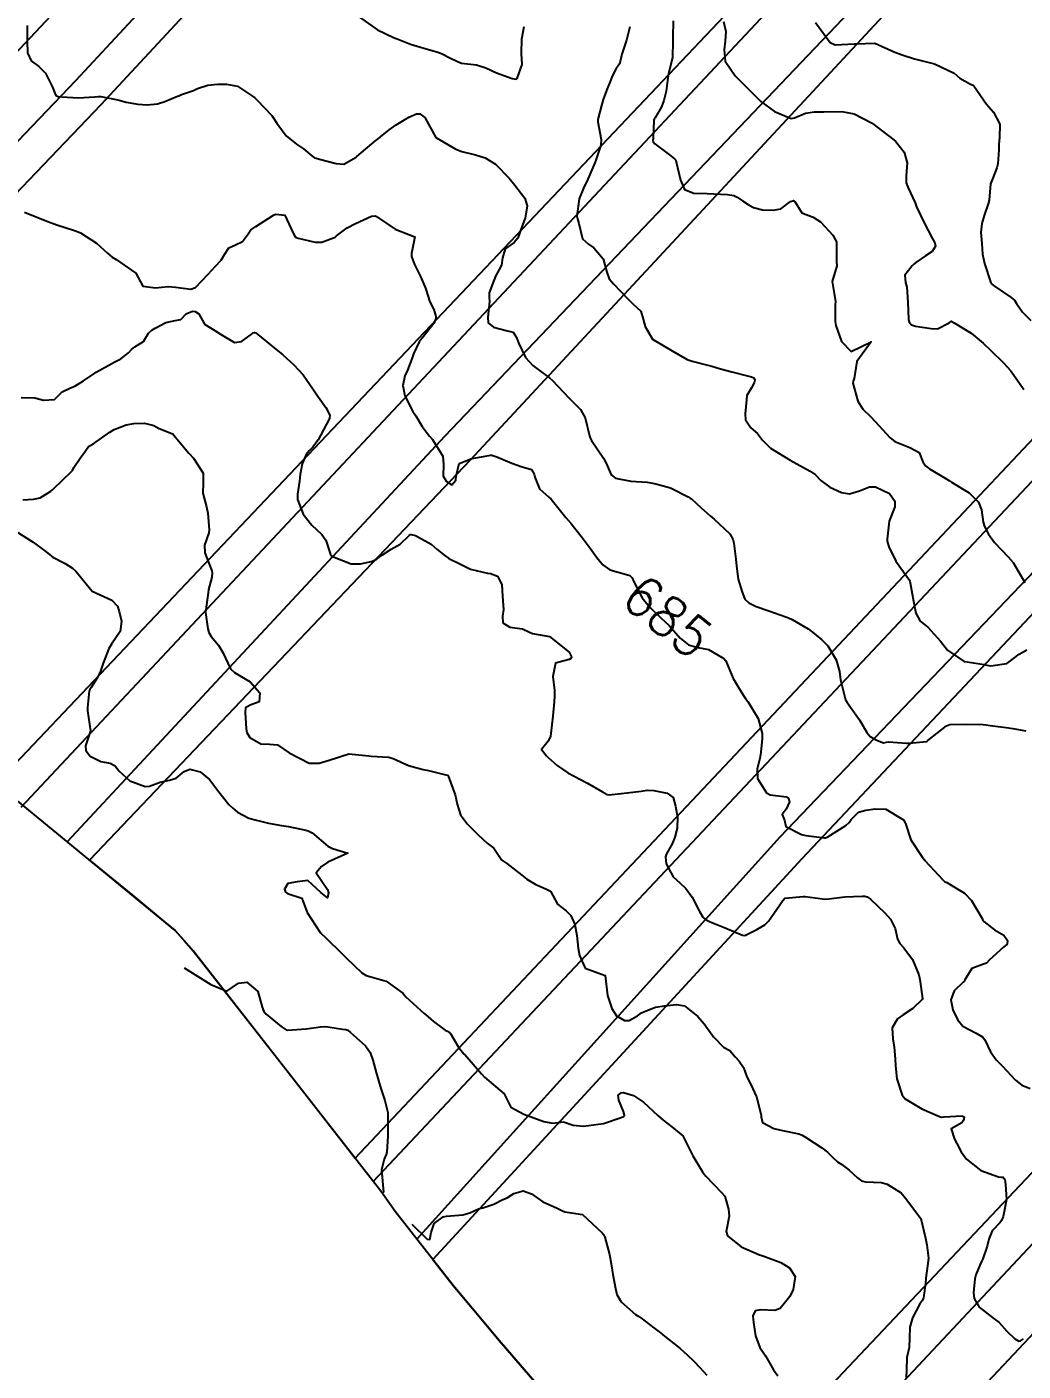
# Model space of a CAD drawing. Header units: metres. Extents: x 292545 to 299085, y 7450245 to 7463078.
# Drawn here: x 295667.6 to 295767.8, y 7461831.4 to 7461966.4 of the extents above; entities that cross this region are included whole.
import ezdxf
from ezdxf.enums import TextEntityAlignment as Align

# ---------------------------------------------------------------- set-up
doc = ezdxf.new("R2010")
doc.units = ezdxf.units.M
for name, color, linetype in [('Area', 45, 'Continuous'), ('Cotas', 45, 'Continuous'), ('Curvas de Nivel 1m', 11, 'Continuous'), ('Curvas de Nivel 5m', 15, 'Continuous'), ('Edificações', 30, 'Continuous'), ('Vias Primárias', 230, 'Continuous')]:
    doc.layers.add(name, color=color, linetype=linetype)
doc.styles.add('Style-STANDARD', font='STANDARD.shx')

msp = doc.modelspace()

# ---------------------------------------------------------------- linework, layer by layer
at = {"layer": 'Area'}
msp.add_polyline3d([(295718.88, 7461830.09, 692.55), (295715.1, 7461834.48, 693.21), (295710.48, 7461840, 689.56), (295704.67, 7461847.42, 697.05), (295703.22, 7461849.47, 688.76), (295684.36, 7461873.63, 691.98), (295682.55, 7461875.65, 692.35), (295642.17, 7461908.84, 690.2)], dxfattribs=at)
at = {"layer": 'Curvas de Nivel 1m', "flags": 128}
for points, elevation in [([(295701.08, 7461967.42), (295702.88, 7461966.15), (295704.48, 7461965.37), (295704.77, 7461965.27), (295704.87, 7461965.23), (295706.21, 7461964.69), (295706.86, 7461964.48), (295707.76, 7461964.23), (295708.86, 7461963.94), (295709.3, 7461963.76), (295710.15, 7461963.31), (295710.85, 7461962.99), (295711.34, 7461962.8), (295712.84, 7461962.62), (295713.78, 7461962.32), (295714.83, 7461961.82), (295716.43, 7461961.23), (295716.82, 7461961.17), (295716.93, 7461961.23), (295717.41, 7461962.66), (295717.4, 7461963.22), (295717.34, 7461963.71), (295717.39, 7461965.22), (295717.63, 7461966.48)], 683), ([(295667.67, 7461966.58), (295667.67, 7461965.81), (295667.68, 7461965), (295667.7, 7461963.81), (295668.07, 7461963.03), (295668.84, 7461962.44), (295669.53, 7461961.78), (295670.23, 7461960.36), (295670.45, 7461959.77), (295670.57, 7461959.54), (295670.8, 7461959.43), (295671.16, 7461959.41), (295672.8, 7461959.3), (295674.49, 7461959.41), (295674.8, 7461959.44), (295675.08, 7461959.43), (295676.8, 7461959.09), (295677.62, 7461958.86), (295678.79, 7461958.67), (295679.74, 7461958.61), (295680.79, 7461958.71), (295681.5, 7461958.94), (295682.8, 7461959.48), (295682.91, 7461959.52), (295683.2, 7461959.63), (295684.38, 7461960.05), (295684.81, 7461960.23), (295685.85, 7461960.57), (295686.82, 7461960.67), (295687.72, 7461960.67), (295688.82, 7461960.47), (295690.23, 7461959.54), (295690.55, 7461959.29), (295690.8, 7461959.07), (295692.26, 7461957.52), (295692.77, 7461956.76), (295693.7, 7461955.5), (295694.74, 7461954.66), (295695.44, 7461954.18), (295696.3, 7461953.47), (295696.56, 7461953.29), (295696.73, 7461953.23), (295697.04, 7461953.15), (295698.73, 7461952.71), (295699.5, 7461952.65), (295700.73, 7461953.34), (295700.82, 7461953.42), (295702.75, 7461955.05), (295702.94, 7461955.2), (295703.18, 7461955.39), (295704.06, 7461956.08), (295704.77, 7461956.58), (295705.26, 7461956.89), (295706.04, 7461957.36), (295706.79, 7461957.68), (295707.15, 7461957.71), (295707.65, 7461957.34), (295708.75, 7461955.32), (295710.74, 7461954.16), (295711.37, 7461953.92), (295712.74, 7461953.57), (295713.69, 7461953.26), (295714.73, 7461952.63), (295716.11, 7461951.24), (295716.7, 7461950.52), (295717.68, 7461949.22), (295717.94, 7461948.47), (295717.73, 7461947.21), (295717.43, 7461946.44), (295716.98, 7461945.22), (295716.63, 7461944.76), (295715.73, 7461944.13), (295715.43, 7461943.24), (295715.34, 7461942.51), (295714.69, 7461941.25), (295714.66, 7461941.18), (295714.59, 7461940.96), (295714.11, 7461939.72), (295714.1, 7461939.26), (295714.14, 7461938.84), (295713.98, 7461937.26), (295713.99, 7461936.71), (295714.53, 7461936.26), (295715.82, 7461935.94), (295716.53, 7461935.76), (295716.86, 7461935.23), (295717.05, 7461934.69), (295717.76, 7461933.22), (295718.48, 7461932.4), (295719.18, 7461931.9), (295720.16, 7461931.18), (295720.47, 7461930.9), (295722.12, 7461929.16), (295722.44, 7461928.83), (295723.28, 7461927.99), (295723.74, 7461927.15), (295724.18, 7461925.36), (295724.25, 7461925.14), (295724.4, 7461924.88), (295725.59, 7461923.12), (295725.85, 7461922.6), (295726.36, 7461921.43), (295726.79, 7461921.11), (295728.35, 7461920.81), (295729.97, 7461920.68), (295730.35, 7461920.64), (295730.87, 7461920.53), (295732.34, 7461920.13), (295734.12, 7461919.23), (295734.32, 7461919.1), (295734.43, 7461919.02), (295735.41, 7461918.1), (295736.31, 7461917.32), (295736.71, 7461916.99), (295738.29, 7461915.49), (295738.58, 7461914.97), (295738.68, 7461914.56), (295738.9, 7461912.96), (295738.95, 7461912.26), (295739.14, 7461910.96), (295739.53, 7461909.64), (295739.81, 7461908.95), (295740.21, 7461908.56), (295740.93, 7461908.21), (295742.2, 7461907.76), (295743.93, 7461907.15), (295744.19, 7461907.06), (295744.56, 7461906.9), (295746.17, 7461905.97), (295746.78, 7461905.48), (295747.53, 7461904.86), (295748.15, 7461904.25), (295748.99, 7461902.84), (295749.3, 7461901.66), (295749.41, 7461900.84), (295749.85, 7461899.08), (295749.93, 7461898.83), (295750.09, 7461898.56), (295751.32, 7461896.82), (295752.05, 7461895.55), (295752.39, 7461895.15), (295752.96, 7461894.8), (295753.75, 7461894.5), (295754.04, 7461894.57), (295754.22, 7461894.6), (295756.04, 7461894.48), (295756.3, 7461894.49), (295758.04, 7461894.64), (295758.11, 7461894.67), (295758.2, 7461894.74), (295760.06, 7461896.21), (295760.41, 7461896.35), (295762.06, 7461896.37), (295763.74, 7461896.34), (295764.06, 7461896.31), (295764.45, 7461896.26), (295766.06, 7461896.06), (295766.73, 7461895.96), (295768.05, 7461895.7)], 684), ([(295728.25, 7461966.45), (295727.91, 7461965.09), (295727.45, 7461963.69), (295727.32, 7461963.1), (295727.22, 7461962.73), (295726.84, 7461962.17), (295726.46, 7461961.48), (295726.32, 7461961.12), (295725.9, 7461960.03), (295725.55, 7461959.12), (295725.38, 7461958.54), (295725.02, 7461957.13), (295725.03, 7461956.88), (295725.35, 7461955.12), (295725.32, 7461954.55), (295724.86, 7461953.13), (295724.83, 7461953.03), (295724.73, 7461952.77), (295724.03, 7461951.14), (295723.6, 7461950.24), (295723.16, 7461949.15), (295722.92, 7461947.42), (295722.98, 7461947.16), (295723.11, 7461946.69), (295723.49, 7461945.15), (295724.08, 7461944.59), (295724.62, 7461944.23), (295725.55, 7461943.12), (295725.92, 7461941.8), (295726.15, 7461941.11), (295726.59, 7461940.62), (295728.07, 7461939.09), (295728.56, 7461938.61), (295729.34, 7461937.86), (295729.59, 7461937.07), (295729.79, 7461936.32), (295730.51, 7461935.06), (295732.5, 7461933.88), (295734, 7461933.02), (295734.49, 7461932.85), (295735.96, 7461932.47), (295736.49, 7461932.34), (295737.37, 7461932.09), (295738.48, 7461931.78), (295740.06, 7461931.37), (295740.48, 7461931.27), (295740.7, 7461931.17), (295740.79, 7461930.95), (295740.75, 7461930.66), (295740.46, 7461930.17), (295740.01, 7461929.39), (295739.98, 7461928.95), (295739.83, 7461927.56), (295739.87, 7461926.96), (295740.41, 7461926.14), (295741.06, 7461925.59), (295741.58, 7461924.93), (295742.39, 7461924.11), (295744.37, 7461922.9), (295746.36, 7461921.79), (295746.91, 7461921.42), (295747.43, 7461920.86), (295748.34, 7461920.2), (295749.51, 7461919.67), (295750.33, 7461919.53), (295751.33, 7461919.82), (295752.34, 7461920.22), (295752.92, 7461920.22), (295754.33, 7461919.54), (295754.86, 7461918.77), (295754.87, 7461918.22), (295754.3, 7461916.78), (295754.09, 7461914.98), (295754.1, 7461914.78), (295754.27, 7461914.19), (295754.96, 7461912.77), (295756.24, 7461910.97), (295756.34, 7461910.86), (295756.38, 7461910.76), (295756.42, 7461910.57), (295756.76, 7461908.75), (295756.97, 7461907.52), (295757.42, 7461906.74), (295757.85, 7461906.4), (295758.18, 7461906.14), (295759.45, 7461904.72), (295760.15, 7461903.83), (295761.83, 7461902.69), (295762.13, 7461902.63), (295763.85, 7461902.38), (295764.13, 7461902.32), (295764.53, 7461902.26), (295766.13, 7461902.49), (295766.24, 7461902.54), (295766.37, 7461902.64), (295767.37, 7461903.4), (295768.15, 7461903.86)], 683), ([(295732.61, 7461967.04), (295732.56, 7461965.36), (295732.56, 7461965.04), (295732.53, 7461963.37), (295732.47, 7461963.04), (295732.12, 7461961.76), (295732.04, 7461961.05), (295731.88, 7461959.98), (295731.65, 7461959.05), (295731.44, 7461958.41), (295730.79, 7461957.29), (295730.69, 7461957.15), (295730.66, 7461957.06), (295730.59, 7461955.23), (295730.57, 7461955.06), (295730.58, 7461954.89), (295730.75, 7461954.67), (295732.22, 7461953.57), (295732.73, 7461953.19), (295732.81, 7461953.11), (295732.85, 7461953.04), (295732.9, 7461952.87), (295733.32, 7461951.03), (295733.75, 7461950.08), (295734.69, 7461949.73), (295736, 7461949.69), (295736.69, 7461949.67), (295738.06, 7461949.6), (295738.69, 7461949.49), (295739.04, 7461949.32), (295739.57, 7461948.96), (295740.25, 7461948.52), (295740.68, 7461948.29), (295741.57, 7461948.04), (295742.67, 7461948.02), (295743.42, 7461948.16), (295744.38, 7461948.9), (295744.62, 7461948.97), (295744.68, 7461948.98), (295744.75, 7461948.97), (295744.82, 7461948.9), (295745.53, 7461947.75), (295746.67, 7461947.32), (295747.41, 7461946.86), (295748.64, 7461945.52), (295749, 7461944.85), (295749, 7461944.48), (295749, 7461942.85), (295749.03, 7461942.43), (295748.58, 7461940.85), (295748.9, 7461938.85), (295748.88, 7461938.53), (295748.88, 7461936.85), (295748.95, 7461936.44), (295749.5, 7461934.84), (295750.5, 7461933.83), (295752.51, 7461934.8), (295751.06, 7461932.82), (295750.77, 7461931.12), (295750.67, 7461930.83), (295750.65, 7461930.65), (295751.15, 7461928.82), (295751.67, 7461928.04), (295752.43, 7461927.29), (295752.91, 7461926.8), (295754.4, 7461925.14), (295754.88, 7461924.78), (295756.39, 7461924.18), (295757.33, 7461923.69), (295757.67, 7461922.74), (295757.95, 7461922.32), (295758.37, 7461922.04), (295760.09, 7461920.98), (295760.35, 7461920.82), (295760.56, 7461920.71), (295762.34, 7461919.62), (295763.29, 7461918.68), (295763.58, 7461917.93), (295763.75, 7461916.67), (295763.88, 7461916.25), (295764.29, 7461915.47), (295764.89, 7461914.65), (295766.26, 7461913.19), (295766.77, 7461912.63), (295767.46, 7461911.41), (295767.93, 7461910.62)], 682), ([(295737.64, 7461966.98), (295737.88, 7461965.98), (295737.82, 7461964.98), (295737.71, 7461964.14), (295737.81, 7461962.98), (295738.83, 7461961.52), (295739.4, 7461960.96), (295740.11, 7461960.25), (295740.81, 7461959.53), (295741.41, 7461958.93), (295742.79, 7461957.93), (295744.44, 7461957.24), (295744.78, 7461957.28), (295745.9, 7461957.77), (295746.79, 7461957.89), (295747.75, 7461957.9), (295748.79, 7461957.93), (295749.72, 7461957.91), (295750.79, 7461957.69), (295752.54, 7461956.8), (295752.77, 7461956.64), (295753.51, 7461956.05), (295754.76, 7461955.09), (295754.93, 7461954.95), (295755.09, 7461954.77), (295755.81, 7461953.83), (295756.12, 7461952.76), (295756, 7461951.47), (295756.02, 7461950.76), (295756.2, 7461950.26), (295756.69, 7461949.25), (295756.9, 7461948.75), (295757.06, 7461948.36), (295757.82, 7461946.74), (295758.64, 7461945.2), (295758.88, 7461944.73), (295758.96, 7461944.39), (295758.62, 7461943.88), (295757.94, 7461943.42), (295756.98, 7461942.75), (295756.77, 7461942.58), (295756.61, 7461942.44), (295755.87, 7461941.48), (295755.96, 7461940.76), (295756.09, 7461940.27), (295756.18, 7461938.76), (295756.23, 7461937.08), (295756.32, 7461936.76), (295756.54, 7461936.51), (295756.94, 7461936.35), (295758.53, 7461936.13), (295759.16, 7461936.1), (295760.34, 7461936.71), (295760.45, 7461936.81), (295760.54, 7461936.86), (295760.65, 7461936.81), (295760.82, 7461936.71), (295762.53, 7461935.67), (295763.74, 7461934.67), (295764.51, 7461933.93), (295765.83, 7461932.65), (295766.48, 7461931.92), (295767.41, 7461930.63), (295767.84, 7461930)], 681), ([(295667.06, 7461929.2), (295668.44, 7461929.18), (295669.31, 7461928.92), (295670.44, 7461928.99), (295670.82, 7461929.39), (295671.21, 7461929.76), (295672.04, 7461930.17), (295672.46, 7461930.34), (295673.34, 7461930.86), (295674.47, 7461931.64), (295674.61, 7461931.73), (295676.48, 7461932.79), (295677.09, 7461933.09), (295677.86, 7461933.69), (295678.16, 7461934.02), (295678.5, 7461934.28), (295679.36, 7461934.82), (295679.88, 7461935.67), (295680.21, 7461935.98), (295680.53, 7461936.16), (295681.61, 7461936.72), (295682.54, 7461936.92), (295683.12, 7461937.04), (295683.65, 7461937.62), (295684.3, 7461937.86), (295684.55, 7461937.84), (295684.94, 7461937.6), (295685.5, 7461936.56), (295686.53, 7461935.92), (295687.11, 7461935.57), (295688.51, 7461934.71), (295689.23, 7461934.83), (295690.18, 7461935.54), (295690.37, 7461935.69), (295690.52, 7461935.74), (295690.67, 7461935.68), (295690.85, 7461935.54), (295692.5, 7461934.2), (295693.37, 7461933.5), (295694.48, 7461932.49), (295695.41, 7461931.48), (295696.46, 7461929.97), (295696.66, 7461929.67), (295696.8, 7461929.46), (295697.68, 7461928.21), (295698.09, 7461927.44), (295698.06, 7461927.09), (295697.2, 7461925.46), (295696.91, 7461924.95), (295696.38, 7461924.2), (295696.02, 7461923.83), (295695.73, 7461923.48), (295695.3, 7461922.54), (295695.11, 7461921.48), (295695.03, 7461920.8), (295694.83, 7461919.49), (295694.86, 7461918.95), (295695.42, 7461917.48), (295696.29, 7461916.38), (295696.77, 7461915.94), (295697.3, 7461915.45), (295697.69, 7461914.86), (295698.16, 7461913.44), (295698.26, 7461913.3), (295698.54, 7461913.15), (295700.25, 7461912.48), (295701.17, 7461912.49), (295702.25, 7461912.74), (295702.74, 7461912.91), (295703.38, 7461913.38), (295704.27, 7461913.95), (295705.17, 7461914.46), (295706.06, 7461915.35), (295706.19, 7461915.45), (295706.28, 7461915.45), (295706.7, 7461915.35), (295708.27, 7461914.46), (295708.88, 7461913.93), (295709.69, 7461913.31), (295710.02, 7461913.06), (295710.26, 7461912.92), (295710.95, 7461912.6), (295712.24, 7461911.97), (295713.95, 7461911.55), (295714.24, 7461911.53), (295714.96, 7461911.25), (295715.38, 7461910.4), (295715.46, 7461909.24), (295715.53, 7461907.91), (295715.43, 7461907.24), (295715.49, 7461906.56), (295716.17, 7461906.12), (295717.44, 7461905.95), (295718.17, 7461905.61), (295718.46, 7461905.5), (295720.16, 7461905.18), (295722.15, 7461903.61), (295722.38, 7461903.16), (295722.31, 7461902.98), (295722.14, 7461902.88), (295720.78, 7461902.52), (295720.52, 7461901.18), (295720.68, 7461899.76), (295720.67, 7461899.18), (295720.64, 7461898.63), (295720.52, 7461897.18), (295720.31, 7461895.45), (295720.26, 7461895.19), (295720.04, 7461894.69), (295719.38, 7461893.84), (295719.87, 7461893.19), (295720.02, 7461893.04), (295720.94, 7461892.24), (295722, 7461891.51), (295722.64, 7461891.15), (295723.99, 7461890.47), (295725.51, 7461889.59), (295725.97, 7461889.33), (295726.15, 7461889.3), (295727.98, 7461889.48), (295729.39, 7461889.66), (295729.98, 7461889.74), (295730.65, 7461889.73), (295731.98, 7461889.44), (295732.61, 7461889.03), (295732.84, 7461888.15), (295733.02, 7461887.03), (295733.01, 7461885.95), (295732.77, 7461885.03), (295732.52, 7461884.43), (295731.91, 7461883.3), (295731.84, 7461883.04), (295731.89, 7461882.36), (295732.58, 7461881.04), (295733.27, 7461880.43), (295733.86, 7461879.88), (295734.5, 7461879.01), (295735.21, 7461877.63), (295735.59, 7461877), (295735.83, 7461876.75), (295736.3, 7461876.52), (295737.82, 7461875.93), (295739.57, 7461875.19), (295739.81, 7461875.17), (295741.01, 7461875.74), (295741.82, 7461876.23), (295742.17, 7461876.58), (295742.42, 7461876.92), (295743.63, 7461878.68), (295743.81, 7461878.9), (295743.85, 7461878.92), (295745.67, 7461879.06), (295745.85, 7461879.06), (295747.38, 7461878.86), (295747.85, 7461878.82), (295748.25, 7461878.85), (295749.86, 7461879.05), (295751.58, 7461879.09), (295751.86, 7461879.09), (295752.09, 7461879.04), (295752.42, 7461878.8), (295753.17, 7461878.11), (295753.84, 7461877.45), (295754.16, 7461877.11), (295754.45, 7461876.78), (295754.91, 7461875.87), (295755.15, 7461874.77), (295755.37, 7461874.34), (295755.79, 7461873.91), (295756.66, 7461872.75), (295757.29, 7461871.21), (295757.4, 7461870.74), (295757.64, 7461868.84), (295757.62, 7461868.74), (295756.67, 7461867.81), (295755.72, 7461867.17), (295755.13, 7461866.77), (295754.6, 7461865.88), (295754.68, 7461864.78), (295754.82, 7461863.92), (295754.92, 7461862.77), (295754.94, 7461862.05), (295755.06, 7461860.77), (295755.62, 7461859.12), (295755.92, 7461858.76), (295757.6, 7461857.73), (295759.36, 7461856.96), (295759.59, 7461856.92), (295759.82, 7461856.95), (295761.6, 7461857.03), (295761.85, 7461856.94), (295761.82, 7461856.69), (295761.75, 7461856.53), (295761.59, 7461856.33), (295760.55, 7461855.74), (295760.88, 7461854.7), (295761.11, 7461854.25), (295761.55, 7461853.43), (295762.09, 7461852.68), (295763.53, 7461851.56), (295765.28, 7461850.9), (295765.53, 7461850.89), (295765.75, 7461850.87), (295765.92, 7461850.64), (295766.01, 7461850.15), (295766.09, 7461848.64), (295765.77, 7461846.94), (295765.66, 7461846.65), (295765.6, 7461846.52), (295765.47, 7461846.33), (295764.64, 7461845.47), (295764.32, 7461844.66), (295764.14, 7461843.96), (295763.7, 7461842.67), (295763.61, 7461842.47), (295763.42, 7461842.04), (295763, 7461841.08), (295762.9, 7461840.68), (295762.78, 7461839.28), (295762.86, 7461838.68), (295763.36, 7461837.81), (295764.87, 7461836.65), (295765.35, 7461836.27), (295766.13, 7461835.42), (295766.93, 7461834.63), (295767.33, 7461834.41), (295767.51, 7461834.44), (295767.8, 7461834.62)], 686), ([(295667.23, 7461918.91), (295668.32, 7461918.99), (295668.99, 7461919.13), (295670.05, 7461919.78), (295670.21, 7461919.91), (295670.34, 7461920.02), (295672.14, 7461921.75), (295672.23, 7461921.88), (295672.36, 7461922.16), (295673.02, 7461923.09), (295673.46, 7461923.74), (295673.84, 7461924.28), (295674.39, 7461924.58), (295676, 7461925.71), (295676.41, 7461926), (295677.64, 7461926.46), (295678.41, 7461926.59), (295679.46, 7461926.62), (295680.41, 7461926.38), (295680.89, 7461926.13), (295682.12, 7461925.63), (295682.31, 7461925.54), (295682.4, 7461925.44), (295683.91, 7461923.61), (295684.38, 7461923.11), (295685.38, 7461921.6), (295685.35, 7461920.59), (295685.34, 7461919.6), (295685.7, 7461918.21), (295685.83, 7461917.59), (295685.97, 7461915.91), (295685.93, 7461915.59), (295685.51, 7461914.36), (295685.53, 7461913.6), (295686.24, 7461911.8), (295686.28, 7461911.59), (295686.23, 7461911.14), (295685.91, 7461909.9), (295685.86, 7461909.59), (295685.66, 7461908.13), (295685.6, 7461907.6), (295685.82, 7461905.95), (295685.92, 7461905.59), (295686.16, 7461905.19), (295686.89, 7461904.32), (295687.34, 7461903.57), (295688.12, 7461901.94), (295688.53, 7461901.56), (295690.1, 7461900.62), (295691.05, 7461899.53), (295690.99, 7461898.62), (295690.08, 7461898.29), (295689.61, 7461898.01), (295689.59, 7461897.54), (295689.69, 7461895.9), (295689.76, 7461895.54), (295690.04, 7461895.05), (295691.15, 7461894.41), (295692.03, 7461894.37), (295692.84, 7461894.32), (295694.02, 7461893.49), (295696.01, 7461892.47), (295697.01, 7461892.46), (295698.02, 7461892.78), (295700.02, 7461893.42), (295702.02, 7461893.2), (295702.24, 7461893.18), (295704.02, 7461893.07), (295704.46, 7461892.93), (295706.01, 7461892.23), (295707.49, 7461891.84), (295708, 7461891.74), (295709.74, 7461891.3), (295709.94, 7461891.25), (295709.99, 7461891.18), (295710.68, 7461889.29), (295710.89, 7461888.36), (295711.22, 7461887.29), (295711.94, 7461886.34), (295712.99, 7461885.27), (295713.91, 7461884.44), (295714.58, 7461883.92), (295715.04, 7461883.24), (295715.39, 7461882.73), (295715.89, 7461882.39), (295717.39, 7461881.21), (295717.88, 7461880.81), (295718.78, 7461880.29), (295719.86, 7461879.81), (295720.27, 7461879.6), (295720.52, 7461879.18), (295720.96, 7461878.29), (295721.84, 7461877.63), (295722.32, 7461877.16), (295722.71, 7461876.26), (295722.92, 7461875.15), (295723.06, 7461873.87), (295723.17, 7461873.15), (295723.77, 7461871.87), (295725.76, 7461871.12), (295726.01, 7461869.12), (295726.42, 7461867.81), (295726.89, 7461867.1), (295727.71, 7461866.61), (295728.19, 7461866.6), (295729, 7461867.08), (295729.41, 7461867.38), (295729.72, 7461867.53), (295730.83, 7461867.95), (295731.72, 7461868.08), (295732.92, 7461868.23), (295733.72, 7461868.09), (295735.08, 7461867.01), (295735.7, 7461866.28), (295736.66, 7461864.99), (295737.67, 7461863.93), (295738.29, 7461863.59), (295738.83, 7461862.96), (295739.22, 7461862.52), (295739.65, 7461861.88), (295739.99, 7461860.95), (295740.4, 7461860.18), (295740.97, 7461858.94), (295741.43, 7461857.1), (295741.45, 7461856.93), (295741.58, 7461856.37), (295742.72, 7461855.77), (295743.57, 7461855.57), (295745.23, 7461855.23), (295745.57, 7461855.08), (295745.9, 7461854.88), (295747.55, 7461853.83), (295748.1, 7461853.4), (295748.64, 7461852.84), (295749.11, 7461852.41), (295749.54, 7461852.14), (295750.29, 7461851.58), (295751.11, 7461850.82), (295751.52, 7461850.5), (295751.93, 7461850.4), (295753.52, 7461850.35), (295754.11, 7461850.18), (295755.5, 7461849.3), (295755.93, 7461848.76), (295757.47, 7461846.74), (295757.94, 7461844.74), (295758.1, 7461844.08), (295758.26, 7461842.73), (295758.17, 7461841.98), (295758, 7461840.73), (295757.95, 7461840.18), (295757.74, 7461838.74), (295757.63, 7461838.47), (295757.37, 7461838.14), (295756.64, 7461836.75), (295756.39, 7461835.8), (295756.35, 7461834.75), (295756.3, 7461833.77), (295756.07, 7461832.76), (295756.04, 7461831.51), (295756, 7461830.76)], 687), ([(295666.46, 7461915.82), (295668.27, 7461914.68), (295669.44, 7461913.79), (295670.25, 7461913.17), (295671.5, 7461912.51), (295672.24, 7461912.06), (295672.56, 7461911.75), (295674.21, 7461909.73), (295676.2, 7461908.85), (295676.74, 7461908.25), (295676.93, 7461907.7), (295677.15, 7461906.72), (295677.01, 7461905.7), (295676.15, 7461904.43), (295675.88, 7461903.97), (295675.78, 7461903.71), (295675.33, 7461902.52), (295675.04, 7461901.72), (295674.76, 7461901.07), (295674.1, 7461900.07), (295673.97, 7461899.86), (295673.92, 7461899.73), (295673.74, 7461898.07), (295673.75, 7461897.73), (295674.04, 7461895.73), (295673.55, 7461894.21), (295673.59, 7461893.73), (295674.02, 7461893.17), (295675.09, 7461892.65), (295676.01, 7461892.45), (295676.51, 7461892.2), (295676.9, 7461891.7), (295677.99, 7461890.69), (295679.53, 7461890.11), (295679.98, 7461890.17), (295681.06, 7461890.57), (295681.99, 7461890.76), (295682.66, 7461890.96), (295683.45, 7461891.62), (295684.01, 7461891.85), (295685.05, 7461891.6), (295685.99, 7461890.83), (295686.94, 7461889.58), (295687.96, 7461888.31), (295688.34, 7461887.95), (295688.83, 7461887.56), (295689.94, 7461886.95), (295690.73, 7461886.74), (295691.94, 7461886.44), (295693.24, 7461886.19), (295693.93, 7461886.12), (295695.68, 7461885.72), (295695.93, 7461885.66), (295696.33, 7461885.47), (295697.91, 7461884.14), (295698.36, 7461883.89), (295699.9, 7461883.42), (295697.89, 7461882.53), (295697.26, 7461882.08), (295696.72, 7461881.46), (295697.86, 7461879.78), (295697.95, 7461879.45), (295697.85, 7461878.95), (295697.19, 7461879.46), (295695.87, 7461880.69), (295694.8, 7461880.55), (295693.87, 7461880.37), (295693.55, 7461879.81), (295693.65, 7461879.5), (295693.85, 7461879.36), (295695.27, 7461878.9), (295695.83, 7461877.47), (295697.12, 7461875.46), (295697.8, 7461874.81), (295699.21, 7461873.43), (295699.5, 7461873.14), (295699.78, 7461872.87), (295701.32, 7461871.4), (295701.76, 7461871.14), (295702.13, 7461871.02), (295703.75, 7461870.58), (295705.44, 7461869.35), (295705.57, 7461869.19), (295705.73, 7461868.98), (295707.58, 7461867.33), (295707.71, 7461867.21), (295708.51, 7461866.51), (295709.7, 7461865.65), (295709.92, 7461865.53), (295710.23, 7461865.3), (295711.03, 7461863.93), (295711.57, 7461863.28), (295711.62, 7461863.24), (295711.66, 7461863.21), (295713.34, 7461861.26), (295713.64, 7461860.92), (295715.61, 7461859.24), (295716.28, 7461857.91), (295717.59, 7461857.21), (295719.59, 7461856.48), (295720.47, 7461856.3), (295721.59, 7461856.43), (295722.54, 7461856.11), (295723.58, 7461855.99), (295724.58, 7461856.13), (295725.58, 7461856.28), (295727.36, 7461856.86), (295727.59, 7461856.97), (295727.69, 7461857.09), (295727.6, 7461857.47), (295727.12, 7461858.61), (295727.08, 7461859.1), (295727.37, 7461859.34), (295727.62, 7461859.39), (295728.61, 7461859.08), (295729.61, 7461858.42), (295731.06, 7461857.06), (295731.59, 7461856.59), (295732.47, 7461855.93), (295733.57, 7461855.02), (295734.58, 7461853.01), (295735.53, 7461851.42), (295735.85, 7461851), (295737.5, 7461849.29), (295737.79, 7461848.98), (295738.16, 7461847.65), (295738.21, 7461846.97), (295737.91, 7461845.43), (295738.05, 7461844.97), (295739.44, 7461843.89), (295741.27, 7461843.09), (295741.42, 7461843.03), (295741.72, 7461842.93), (295743.42, 7461842.31), (295744.29, 7461841.77), (295744.87, 7461840.89), (295744.67, 7461839.6), (295744.31, 7461838.9), (295743.36, 7461837.7), (295742.81, 7461837.47), (295741.36, 7461837.54), (295740.84, 7461837.46), (295740.59, 7461836.94), (295740.68, 7461836.27), (295740.88, 7461834.94), (295741.32, 7461833.76), (295741.87, 7461832.92), (295742.68, 7461831.52), (295743.1, 7461830.91)], 688), ([(295683.47, 7461871.91), (295686.15, 7461870.24), (295687.73, 7461869.57), (295688.93, 7461870.36), (295689.75, 7461870.46), (295690.87, 7461869.53), (295691.3, 7461867.94), (295691.47, 7461867.52), (295691.71, 7461867.25), (295693.2, 7461866), (295693.69, 7461865.69), (295693.84, 7461865.65), (295695.7, 7461865.77), (295697.17, 7461865.99), (295697.7, 7461866.01), (295699.37, 7461865.76), (295699.7, 7461865.71), (295699.9, 7461865.63), (295700.18, 7461865.42), (295701.67, 7461864.08), (295702.14, 7461863.4), (295702.42, 7461862.63), (295702.76, 7461861.39), (295703.22, 7461859.79), (295703.34, 7461859.38), (295703.61, 7461858.58), (295703.92, 7461857.38), (295703.92, 7461857.04), (295703.91, 7461855.38), (295703.92, 7461855.02), (295703.82, 7461853.38), (295703.77, 7461853.15), (295703.54, 7461852.68), (295703.29, 7461851.61), (295703.5, 7461849.38), (295703.5, 7461849.38)], 689), ([(295706.35, 7461846.16), (295707.89, 7461844.66), (295708.13, 7461844.63), (295708.28, 7461845.32), (295708.57, 7461846.21), (295709.47, 7461846.9), (295709.81, 7461846.96), (295711.47, 7461847.1), (295712.16, 7461847.28), (295713.04, 7461847.7), (295713.48, 7461847.8), (295714.56, 7461848.18), (295715.49, 7461848.62), (295715.92, 7461848.81), (295716.57, 7461849.22), (295717.51, 7461849.49), (295718.37, 7461849.2), (295719.49, 7461848.39), (295720.88, 7461847.78), (295721.48, 7461847.5), (295721.72, 7461847.41), (295723.47, 7461847.14), (295725.45, 7461845.29), (295725.6, 7461845.12), (295725.73, 7461844.84), (295726.2, 7461843.11), (295726.35, 7461842.17), (295726.54, 7461841.11), (295726.79, 7461839.7), (295726.93, 7461839.1), (295727.37, 7461838.35), (295728.82, 7461837.08), (295729.15, 7461836.87), (295729.35, 7461836.73), (295730.65, 7461835.74), (295731.33, 7461835.23), (295731.57, 7461835.05), (295733.31, 7461833.66), (295734.01, 7461833.02), (295734.67, 7461832.39), (295735.29, 7461831.77), (295735.99, 7461830.99)], 689)]:
    msp.add_lwpolyline(points, dxfattribs=dict(at, elevation=elevation))
at = {"layer": 'Curvas de Nivel 5m', "flags": 128}
for points, elevation in [([(295746.89, 7461966.87), (295748.36, 7461964.86), (295748.87, 7461964.62), (295750.78, 7461964.73), (295750.87, 7461964.74), (295750.95, 7461964.74), (295752.87, 7461964.8), (295754.86, 7461963.88), (295755.7, 7461963.6), (295756.86, 7461963.23), (295758.85, 7461962.73), (295760.83, 7461961.77), (295761.42, 7461961.29), (295762.49, 7461960.68), (295762.73, 7461960.59), (295762.82, 7461960.51), (295764.1, 7461958.67), (295764.79, 7461957.85), (295765.44, 7461956.65), (295765.4, 7461955.29), (295765.31, 7461954.65), (295765.31, 7461954.09), (295765.21, 7461952.66), (295765.11, 7461952.27), (295764.71, 7461951.23), (295764.54, 7461950.83), (295764.49, 7461950.66), (295764.34, 7461949.01), (295764.26, 7461948.66), (295763.86, 7461947.47), (295763.6, 7461946.67), (295763.53, 7461945.79), (295763.62, 7461944.67), (295763.68, 7461943.61), (295763.88, 7461942.67), (295764.51, 7461940.73), (295764.54, 7461940.66), (295764.58, 7461940.61), (295764.79, 7461940.45), (295766.57, 7461939.23), (295766.9, 7461938.97), (295767.11, 7461938.63), (295767.69, 7461937.76), (295768.55, 7461936.92)], 680), ([(295667.4, 7461947.81), (295668.66, 7461947.32), (295669.75, 7461946.88), (295670.65, 7461946.56), (295672.42, 7461945.98), (295672.64, 7461945.91), (295673.03, 7461945.75), (295674.63, 7461944.71), (295675.74, 7461943.71), (295676.21, 7461943.31), (295676.61, 7461943.05), (295678.59, 7461941.68), (295679.31, 7461940.4), (295680.58, 7461940.2), (295681.86, 7461940.36), (295682.58, 7461940.27), (295684.11, 7461940.08), (295684.58, 7461940.26), (295685.86, 7461941.59), (295686.6, 7461942.38), (295687.18, 7461943), (295687.51, 7461943.57), (295687.96, 7461944.23), (295688.63, 7461944.53), (295689.32, 7461944.87), (295689.82, 7461945.55), (295690.15, 7461946.04), (295690.65, 7461946.39), (295692.44, 7461947.51), (295692.66, 7461947.62), (295693.56, 7461947.5), (295694.41, 7461945.72), (295694.53, 7461945.49), (295694.64, 7461945.31), (295694.92, 7461945.2), (295696.63, 7461944.8), (295697.29, 7461944.8), (295698.64, 7461945.32), (295698.7, 7461945.38), (295698.76, 7461945.44), (295699.84, 7461946.24), (295700.66, 7461946.69), (295702.29, 7461947.4), (295702.66, 7461947.45), (295702.8, 7461947.39), (295704.65, 7461946.1), (295706.64, 7461945.35), (295706.29, 7461943.68), (295706.31, 7461943.35), (295706.61, 7461942.56), (295707, 7461941.75), (295707.22, 7461941.34), (295707.72, 7461940.19), (295707.97, 7461939.33), (295708.11, 7461938.88), (295708.55, 7461938.05), (295708.74, 7461937.32), (295708.73, 7461937.13), (295708.54, 7461936.62), (295707.51, 7461935.34), (295707.06, 7461934.79), (295706.5, 7461933.57), (295706.44, 7461933.4), (295706.42, 7461933.35), (295705.89, 7461931.95), (295705.64, 7461931.36), (295705.43, 7461930.39), (295705.62, 7461929.36), (295706.43, 7461927.8), (295706.72, 7461927.35), (295707.37, 7461926.29), (295708.12, 7461925.32), (295708.4, 7461924.99), (295709.44, 7461923.31), (295709.53, 7461922.47), (295709.5, 7461921.31), (295709.81, 7461920.77), (295710.34, 7461920.41), (295710.74, 7461920.91), (295710.78, 7461921.3), (295711.09, 7461922.57), (295712.37, 7461923.06), (295713.53, 7461923.26), (295714.23, 7461923.39), (295714.38, 7461923.39), (295714.87, 7461923.25), (295716.37, 7461922.59), (295717.31, 7461922.27), (295718.36, 7461921.97), (295718.64, 7461921.49), (295718.71, 7461921.2), (295719.17, 7461920.02), (295720.09, 7461919.18), (295720.33, 7461918.98), (295721.82, 7461917.16), (295722.3, 7461916.58), (295723.46, 7461915.15), (295724.27, 7461914.07), (295724.92, 7461913.13), (295725.53, 7461912.4), (295726.24, 7461911.89), (295727.92, 7461911.41), (295728.24, 7461911.33), (295728.46, 7461911.09), (295728.64, 7461910.67), (295729.47, 7461909.08), (295730.2, 7461908.19), (295731.36, 7461907.05), (295731.79, 7461906.66), (295732.18, 7461906.29), (295733.29, 7461905.03), (295734.15, 7461904.35), (295735.06, 7461904.1), (295736.15, 7461903.87), (295737.7, 7461902.98), (295737.9, 7461902.75), (295738.12, 7461902.17), (295738.62, 7461900.96), (295739.42, 7461899.64), (295739.88, 7461898.95), (295740.09, 7461898.65), (295741.13, 7461896.94), (295741.54, 7461895.45), (295741.53, 7461894.94), (295741.39, 7461893.57), (295741.29, 7461892.94), (295741.04, 7461891.91), (295741.07, 7461890.94), (295741.98, 7461889.49), (295742.35, 7461889.3), (295743.97, 7461889.07), (295744.19, 7461888.9), (295744.28, 7461888.59), (295743.96, 7461887.86), (295743.54, 7461887.32), (295743.71, 7461886.9), (295743.77, 7461886.73), (295743.93, 7461886.09), (295745.51, 7461885.3), (295745.93, 7461885.2), (295747.82, 7461884.96), (295747.92, 7461884.97), (295748.14, 7461885.07), (295749.94, 7461886.21), (295750.27, 7461886.5), (295750.49, 7461886.82), (295751.22, 7461887.55), (295751.96, 7461887.76), (295752.88, 7461887.88), (295753.96, 7461887.86), (295755.74, 7461886.76), (295755.94, 7461886.42), (295756.49, 7461884.75), (295757.65, 7461883), (295757.87, 7461882.74), (295757.9, 7461882.7), (295759.73, 7461880.71), (295759.8, 7461880.64), (295759.87, 7461880.58), (295760.11, 7461880.47), (295761.86, 7461879.39), (295762.59, 7461878.68), (295763.64, 7461876.85), (295763.73, 7461876.67), (295763.82, 7461876.55), (295764.89, 7461875.73), (295765.81, 7461875.2), (295766.21, 7461874.64), (295766.17, 7461874.27), (295765.8, 7461873.97), (295764.34, 7461872.66), (295764.07, 7461872.37), (295763.78, 7461872.26), (295762.61, 7461871.84), (295761.91, 7461870.69), (295761.86, 7461870.58), (295761.75, 7461870.48), (295760.83, 7461869.61), (295760.51, 7461868.7), (295760.7, 7461867.68), (295761.17, 7461866.7), (295761.7, 7461866.06), (295763.04, 7461865.33), (295763.69, 7461864.96), (295763.92, 7461864.67), (295764.48, 7461863.46), (295765.06, 7461862.65), (295765.65, 7461862.05), (295767.01, 7461860.63), (295767.63, 7461860.11), (295768.47, 7461859.77)], 685)]:
    msp.add_lwpolyline(points, dxfattribs=dict(at, elevation=elevation))
at = {"layer": 'Edificações', "elevation": 688.48}
for points in [[(295664.55, 7461890.44), (295664.55, 7461890.44), (295777.09, 7462009.04, 0.262496), (295775.6, 7462020.77), (295755.13, 7462034.38, 0.386186), (295743.91, 7462032.69), (295675.08, 7461958.6), (295633.13, 7461914.77), (295639.02, 7461910.96), (295639.9, 7461910.19), (295641.03, 7461909.52), (295642.17, 7461908.84)], [(295700.65, 7461852.77), (295700.65, 7461852.77), (295814.22, 7461973.34, 0.397995), (295811.89, 7461983.59), (295793.3, 7462002.54, 0.230393), (295781.04, 7461996.99), (295712.21, 7461922.9), (295673.95, 7461882.72), (295678.25, 7461879.19), (295681.47, 7461876.54), (295682.55, 7461875.65), (295682.55, 7461875.65), (295683.45, 7461874.64), (295684.36, 7461873.63), (295693.79, 7461861.55)], [(295732.51, 7461813.08), (295732.51, 7461813.08), (295847.17, 7461934.4, 0.296417), (295844.14, 7461944.51), (295826.27, 7461961.84, 0.356488), (295814.74, 7461956.3), (295745.53, 7461882.86), (295708.45, 7461842.59), (295710.48, 7461840), (295712.79, 7461837.24), (295715.1, 7461834.48), (295718.88, 7461830.09), (295720.74, 7461827.56), (295722.88, 7461825.28), (295725.57, 7461821.74), (295728.26, 7461818.21), (295730.06, 7461816.29)]]:
    msp.add_lwpolyline(points, format="xyb", close=True, dxfattribs=at)
at = {"layer": 'Vias Primárias', "elevation": 688.48}
for points in [[(295625.33, 7461919.98), (295735.59, 7462037.29, 0.386603), (295734.16, 7462054.13), (295713.27, 7462066.94, 0.333256), (295698.88, 7462064.57), (295630.27, 7461991.09), (295592.54, 7461951.66, 0.29666), (295589.3, 7461938.37)], [(295667.09, 7461888.06), (295778.79, 7462007.14, 0.35564), (295776.63, 7462021.09), (295757.07, 7462037.3, 0.383217), (295741.27, 7462034.99), (295672.53, 7461961), (295630.49, 7461917.07)], [(295702.46, 7461850.45), (295815.66, 7461970.75, 0.378986), (295813.57, 7461985.87), (295797.05, 7462002.97, 0.411586), (295779.89, 7461998.98), (295709.66, 7461925.3), (295671.71, 7461884.56)], [(295735.69, 7461808.94), (295846.88, 7461927.55, 0.453941), (295845.74, 7461945.49), (295831.23, 7461962.9, 0.484304), (295817.24, 7461962.32), (295743.32, 7461885.04), (295706.85, 7461844.64)], [(295768.98, 7461768.48), (295880.68, 7461887.76, 0.339814), (295880, 7461901.72), (295865.99, 7461920.02, 0.295283), (295851.41, 7461922.22), (295775.64, 7461842.47), (295739.72, 7461804.26)]]:
    msp.add_lwpolyline(points, format="xyb", dxfattribs=at)

# ---------------------------------------------------------------- texts
at = {"layer": 'Cotas', "style": 'Style-STANDARD'}
msp.add_text('685', height=4, rotation=321.2767, dxfattribs=at).set_placement((295732.06, 7461907.21, 685), align=Align.MIDDLE_CENTER)

doc.saveas('drawing.dxf')
